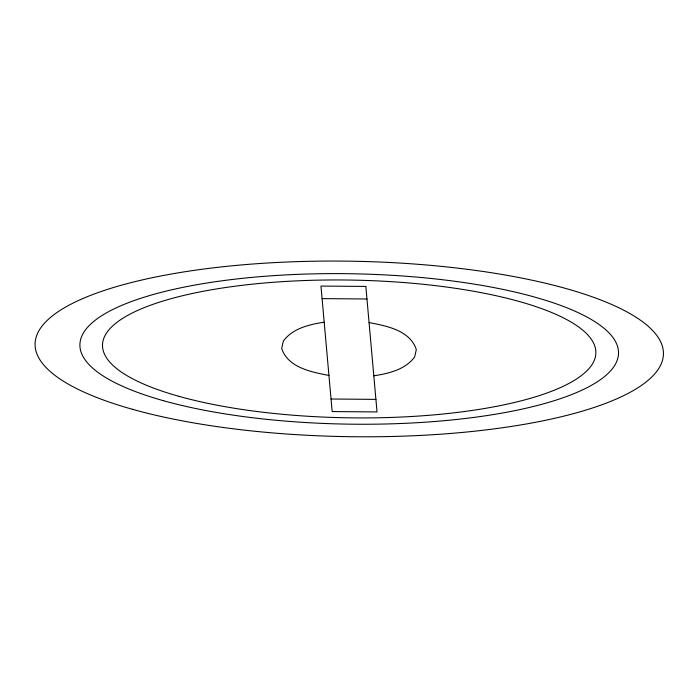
<?xml version="1.0" encoding="UTF-8"?>
<svg xmlns="http://www.w3.org/2000/svg" width="698" height="698" viewBox="0 0 698 698"><rect width="100%" height="100%" fill="white"/><g stroke="black" fill="none" stroke-linecap="round" stroke-linejoin="round"><path stroke-width="1.05" d="M324.186 322.197C309.336 324.465 292.698 328.313 283.327 341.095L281.695 348.45C287.925 367.637 311.483 372.086 328.941 375.437M373.814 375.803C388.664 373.535 405.302 369.687 414.673 356.905L416.305 349.55C410.075 330.363 386.518 325.914 369.059 322.563M322.083 298.622L366.956 298.988M331.044 399.012L375.917 399.378M365.839 286.433L320.967 286.067L332.161 411.567L377.033 411.933L365.839 286.433M178.985 396.342A246.708 68.884 0.9 0 0 588.789 368.797A246.708 68.884 0.9 0 0 279.226 281.861A246.708 68.884 0.9 0 0 178.985 396.342M163.376 400.687A269.349 75.21 0.9 0 0 610.794 370.612A269.349 75.21 0.9 0 0 272.831 275.701A269.349 75.21 0.9 0 0 163.376 400.687M132.446 409.298A314.24 87.747 0.9 0 0 654.427 374.215A314.24 87.747 0.9 0 0 260.136 263.486A314.24 87.747 0.9 0 0 132.446 409.298"/></g></svg>
